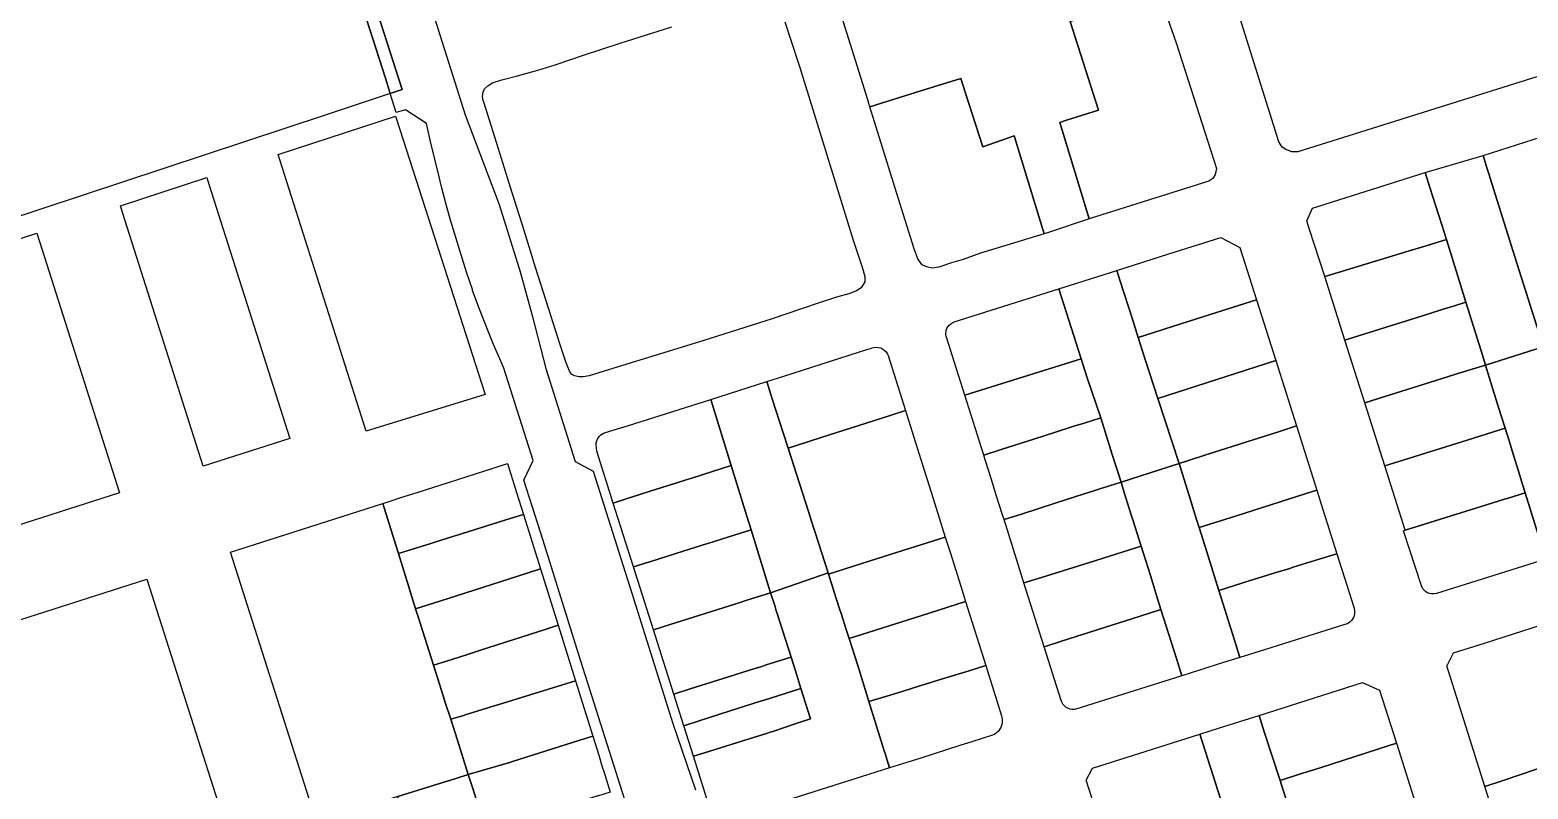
# Model space of a CAD drawing. Header units: metres. Extents: x 3 to 1005126, y 39 to 4383651.
# Drawn here: x 492759.1 to 493006, y 4356981.9 to 4357106.9 of the extents above; entities that cross this region are included whole.
import ezdxf

# ---------------------------------------------------------------- set-up
doc = ezdxf.new("R2010")
doc.units = ezdxf.units.M
doc.header["$MEASUREMENT"] = 0
doc.layers.add('TM_Llucmajor', color=7, linetype='Continuous')

msp = doc.modelspace()

# ---------------------------------------------------------------- linework, layer by layer
at = {"layer": 'TM_Llucmajor', "linetype": 'Continuous', "flags": 128}
for points in [[(492758.23, 4357291.55), (492760.85, 4357282.96), (492768.71, 4357257.24), (492774.33, 4357238.65), (492775.63, 4357234.56), (492776.95, 4357230.26), (492779.91, 4357220.46), (492784.9, 4357204.3), (492794.33, 4357173.59), (492801.96, 4357148.94), (492809.31, 4357125.19), (492812.49, 4357115.27), (492817.71, 4357099), (492818.49, 4357096.46), (492807.94, 4357092.97), (492694.18, 4357055.38), (492691, 4357054.33), (492658.11, 4357132.18), (492623.5, 4357214.08), (492552.24, 4357382.7)], [(492751.68, 4357323.75), (492766.41, 4357276.44), (492775.98, 4357244.54), (492783.17, 4357222.24), (492783.43, 4357221.43), (492783.68, 4357220.68), (492782.03, 4357220.16), (492781.02, 4357219.83), (492820.44, 4357097.1), (492818.49, 4357096.46), (492817.71, 4357099), (492812.49, 4357115.27), (492809.31, 4357125.19), (492801.96, 4357148.94), (492794.33, 4357173.59), (492784.9, 4357204.3), (492779.91, 4357220.46), (492776.95, 4357230.26), (492775.63, 4357234.56), (492774.33, 4357238.65), (492768.71, 4357257.24), (492760.85, 4357282.96), (492758.23, 4357291.55)], [(492857.87, 4356977.81), (492849.57, 4357004), (492843.66, 4357022.79), (492840.51, 4357032.77), (492842.01, 4357035.97), (492837.2, 4357051.23), (492836.7, 4357052.34), (492835.51, 4357055.09), (492834.37, 4357057.86), (492833.27, 4357060.65), (492833.06, 4357061.2), (492832.05, 4357064.02), (492832.01, 4357064.16), (492831.06, 4357067.01), (492830.15, 4357069.87), (492829.27, 4357072.73), (492828.41, 4357075.61), (492827.69, 4357078.19), (492826.94, 4357081.1), (492826.54, 4357082.75), (492825.83, 4357085.66), (492825.13, 4357088.58), (492824.44, 4357091.5), (492821.01, 4357093.8), (492819.47, 4357093.31), (492818.49, 4357096.46), (492818.49, 4357096.46), (492820.44, 4357097.1), (492781.02, 4357219.83)], [(492930.52, 4357108.35), (492935.21, 4357093.74), (492929.92, 4357092.05), (492928.82, 4357091.71), (492933.69, 4357075.83), (492927.11, 4357073.61), (492926.25, 4357073.35), (492921.35, 4357089.33), (492921.31, 4357089.51), (492916.17, 4357087.7), (492913.25, 4357096.68), (492912.51, 4357098.95), (492905.93, 4357096.9), (492897.53, 4357094.28), (492897.53, 4357094.28), (492897.36, 4357094.83), (492897.17, 4357095.44), (492891.46, 4357113.73)], [(492825.33, 4357110.3), (492830.8, 4357092.97), (492836.42, 4357078.16), (492839.97, 4357066.91), (492841.88, 4357059.89), (492844.1, 4357051.15), (492848.93, 4357035.84), (492851.93, 4357034.22), (492858.28, 4357014.15), (492865.03, 4356992.68), (492868.81, 4356981.72)], [(492883.51, 4357108.3), (492884.4, 4357105.59), (492885.99, 4357100.73), (492889.08, 4357090.81), (492894.79, 4357072.29), (492896.3, 4357067.68), (492896.7, 4357066.32), (492896.71, 4357065.42), (492896.1, 4357064.47), (492895.34, 4357063.95), (492894.05, 4357063.43), (492892.01, 4357062.88), (492888.99, 4357061.9), (492881.41, 4357059.36), (492869.97, 4357055.72), (492856.06, 4357051.45), (492851.26, 4357049.96), (492850.29, 4357049.76), (492849.6, 4357049.76), (492848.85, 4357049.95), (492848.43, 4357050.17), (492848.05, 4357050.63), (492847.49, 4357052.09), (492846.51, 4357055.03), (492844.55, 4357061.07), (492842.44, 4357067.8), (492840.55, 4357073.87), (492838.31, 4357081), (492835.76, 4357089.08), (492833.9, 4357095.01), (492833.8, 4357095.32), (492833.7, 4357095.9), (492833.72, 4357096.42), (492833.82, 4357096.9), (492834.05, 4357097.29), (492834.54, 4357097.74), (492835.32, 4357098.21), (492836.86, 4357098.69), (492839.45, 4357099.39), (492842.82, 4357100.3), (492845.64, 4357101.18), (492850.31, 4357102.8), (492856.37, 4357104.78), (492859.52, 4357105.77), (492864.91, 4357107.47)], [(492871.56, 4356977.44), (492868.45, 4356987.26), (492870.99, 4356988.05), (492871.17, 4356988.11), (492877.49, 4356990.08), (492880.48, 4356991.01), (492881.09, 4356991.22), (492881.54, 4356991.37), (492885.52, 4356992.72), (492887.72, 4356993.41), (492886.16, 4356998.42), (492885.48, 4357000.6), (492884.53, 4357003.61), (492882.25, 4357010.81), (492882.11, 4357011.24), (492881.84, 4357012.08), (492881.17, 4357014.2), (492887.05, 4357016.25), (492890.64, 4357017.5), (492890.71, 4357017.27), (492891.25, 4357015.59), (492891.66, 4357014.31), (492892.54, 4357011.58), (492892.73, 4357010.97), (492893.69, 4357007.98), (492894.11, 4357006.68), (492895.1, 4357003.6), (492895.76, 4357001.48), (492897.38, 4356996.27), (492899.89, 4356988.18), (492899.98, 4356987.9), (492900.78, 4356985.33), (492900.78, 4356985.33), (492873.25, 4356976.6)], [(493010.49, 4356986.16), (493001.59, 4356983.18), (492998.9, 4356982.28), (492992.94, 4357001.1), (492992.94, 4357001.1), (492992.61, 4357002.12), (492993.74, 4357004.3), (492998.81, 4357005.91), (493003.61, 4357007.43), (493008.05, 4357008.84)]]:
    msp.add_lwpolyline(points, dxfattribs=at)
for points in [[(492952.82, 4357135.47), (493017.52, 4357155.79), (493018.53, 4357155.78), (493019.42, 4357155.47), (493020.13, 4357154.93), (493020.63, 4357154.16), (493034.47, 4357110.32), (493034.39, 4357109.33), (493034.09, 4357108.51), (493033.63, 4357107.81), (493032.83, 4357107.18), (492968.07, 4357086.84), (492967.08, 4357086.84), (492966.11, 4357087.22), (492965.48, 4357087.64), (492964.94, 4357088.48), (492951.18, 4357132.33), (492951.25, 4357133.32), (492951.52, 4357134.18), (492952.05, 4357134.91), (492952.82, 4357135.47)], [(492933.69, 4357075.83), (492928.82, 4357091.71), (492929.92, 4357092.05), (492935.21, 4357093.74), (492930.52, 4357108.35), (492936.78, 4357110.33), (492945.15, 4357112.98), (492948.01, 4357104.84), (492954.68, 4357084.09), (492954.45, 4357083.1), (492954.06, 4357082.45), (492953.39, 4357082.02), (492933.69, 4357075.83)], [(492905.93, 4357068.52), (492905.43, 4357069.2), (492904.84, 4357070.85), (492902.75, 4357077.54), (492902.48, 4357078.4), (492897.53, 4357094.28), (492905.93, 4357096.9), (492912.51, 4357098.95), (492913.25, 4357096.68), (492916.17, 4357087.7), (492921.31, 4357089.51), (492921.35, 4357089.33), (492926.25, 4357073.35), (492918.1, 4357070.85), (492915.77, 4357070.15), (492912.91, 4357069.12), (492910.98, 4357068.54), (492908.91, 4357067.87), (492907.79, 4357067.71), (492906.88, 4357067.91), (492906.15, 4357068.22), (492905.93, 4357068.52)], [(492819.56, 4357092.06), (492834.14, 4357046.87), (492814.52, 4357040.84), (492800.3, 4357085.52), (492800.01, 4357086.43), (492819.34, 4357092.73), (492819.56, 4357092.06)], [(492999.51, 4357083.4), (492999.35, 4357083.91), (492998.61, 4357086.26), (493008.25, 4357089.35), (493009.01, 4357086.94), (493009.15, 4357086.49), (493010.85, 4357081.05), (493010.88, 4357080.96), (493012.59, 4357075.51), (493017.4, 4357060.17), (493018.17, 4357057.72), (493008.51, 4357054.7), (493007.76, 4357057.08), (493003.84, 4357069.56), (493001.22, 4357077.93), (492999.51, 4357083.4)], [(492989.84, 4357080.96), (492989.05, 4357083.44), (492998.61, 4357086.26), (492999.35, 4357083.91), (492999.51, 4357083.4), (493001.22, 4357077.93), (493003.84, 4357069.56), (493007.76, 4357057.08), (493008.51, 4357054.7), (492998.99, 4357051.73), (492998.27, 4357054.05), (492995.77, 4357062.09), (492994.88, 4357064.95), (492992.58, 4357072.41), (492991.81, 4357074.81), (492989.84, 4357080.96)], [(492788.6, 4357081.54), (492801.93, 4357039.64), (492787.64, 4357035.07), (492774.39, 4357076.72), (492774, 4357077.95), (492788.26, 4357082.6), (492788.6, 4357081.54)], [(492972.52, 4357066.3), (492969.95, 4357074.2), (492969.54, 4357075.46), (492970.48, 4357077.57), (492989.05, 4357083.44), (492989.84, 4357080.96), (492991.81, 4357074.81), (492992.58, 4357072.41), (492990.99, 4357071.92), (492989.23, 4357071.39), (492988.84, 4357071.27), (492986.27, 4357070.48), (492974.73, 4357066.97), (492972.52, 4357066.3)], [(492760.66, 4357072.06), (492773.83, 4357030.65), (492709.99, 4357010.21), (492693.91, 4357049.39), (492693.02, 4357051.56), (492760.21, 4357073.46), (492760.66, 4357072.06)], [(492938.8, 4357065.55), (492938.24, 4357067.32), (492946.81, 4357070.04), (492955.37, 4357072.76), (492958.52, 4357071.11), (492961.25, 4357062.47), (492958.28, 4357061.53), (492947.57, 4357058.13), (492944.14, 4357057.04), (492941.75, 4357056.28), (492940.8, 4357059.28), (492938.8, 4357065.55)], [(492975.83, 4357055.83), (492972.52, 4357066.3), (492974.73, 4357066.97), (492986.27, 4357070.48), (492988.84, 4357071.27), (492989.23, 4357071.39), (492990.99, 4357071.92), (492992.58, 4357072.41), (492994.88, 4357064.95), (492995.77, 4357062.09), (492993.7, 4357061.44), (492992.04, 4357060.92), (492989.5, 4357060.12), (492978.07, 4357056.53), (492975.83, 4357055.83)], [(492932.35, 4357052.73), (492928.68, 4357064.29), (492938.24, 4357067.32), (492938.8, 4357065.55), (492940.8, 4357059.28), (492941.75, 4357056.28), (492942.91, 4357052.63), (492944.99, 4357046.23), (492948.48, 4357035.49), (492938.92, 4357032.43), (492937.49, 4357036.97), (492935.58, 4357043.05), (492933.34, 4357049.6), (492932.35, 4357052.73)], [(492913.17, 4357046.74), (492911.46, 4357052.15), (492910.14, 4357056.31), (492910.1, 4357056.48), (492910.06, 4357056.72), (492910.05, 4357057), (492910.08, 4357057.25), (492910.13, 4357057.48), (492910.23, 4357057.75), (492910.39, 4357058.04), (492910.6, 4357058.3), (492910.88, 4357058.54), (492911.18, 4357058.72), (492911.44, 4357058.82), (492928.68, 4357064.29), (492932.35, 4357052.73), (492913.17, 4357046.74)], [(492944.99, 4357046.23), (492942.91, 4357052.63), (492941.75, 4357056.28), (492944.14, 4357057.04), (492947.57, 4357058.13), (492958.28, 4357061.53), (492961.25, 4357062.47), (492964.42, 4357052.46), (492944.99, 4357046.23)], [(492979.1, 4357045.52), (492975.83, 4357055.83), (492978.07, 4357056.53), (492989.5, 4357060.12), (492992.04, 4357060.92), (492993.7, 4357061.44), (492995.77, 4357062.09), (492998.27, 4357054.05), (492998.99, 4357051.73), (492994.43, 4357050.32), (492992.73, 4357049.78), (492991.85, 4357049.5), (492981.37, 4357046.23), (492979.1, 4357045.52)], [(492881.45, 4357046.16), (492880.54, 4357048.99), (492883.34, 4357049.89), (492897.17, 4357054.33), (492897.61, 4357054.47), (492897.92, 4357054.58), (492898.16, 4357054.64), (492898.54, 4357054.67), (492898.92, 4357054.64), (492899.3, 4357054.54), (492899.6, 4357054.4), (492899.89, 4357054.2), (492900.14, 4357053.96), (492900.28, 4357053.77), (492900.43, 4357053.53), (492900.53, 4357053.3), (492903.39, 4357044.22), (492900.69, 4357043.35), (492889.5, 4357039.76), (492885.61, 4357038.52), (492884.06, 4357038.02), (492883.25, 4357040.54), (492881.45, 4357046.16)], [(493000.23, 4357047.76), (492998.99, 4357051.73), (493008.51, 4357054.7), (493009.72, 4357050.79), (493011.23, 4357045.97), (493012.23, 4357042.77), (493012.65, 4357041.44), (493015.4, 4357032.69), (493017.66, 4357025.46), (493018.51, 4357022.76), (493015.22, 4357021.72), (493012.25, 4357020.78), (493008.94, 4357019.74), (493005.54, 4357030.69), (493004.94, 4357032.61), (493004.82, 4357032.98), (493003.22, 4357038.14), (493002.93, 4357039.07), (493002.24, 4357041.3), (493001.55, 4357043.52), (493000.23, 4357047.76)], [(492916.29, 4357036.87), (492913.17, 4357046.74), (492932.35, 4357052.73), (492933.34, 4357049.6), (492935.58, 4357043.05), (492932.83, 4357042.17), (492931.15, 4357041.63), (492927.96, 4357040.61), (492924.74, 4357039.58), (492919.16, 4357037.79), (492916.29, 4357036.87)], [(492948.48, 4357035.49), (492944.99, 4357046.23), (492964.42, 4357052.46), (492967.83, 4357041.68), (492964.88, 4357040.74), (492954.12, 4357037.29), (492948.48, 4357035.49)], [(492982.39, 4357035.13), (492979.1, 4357045.52), (492981.37, 4357046.23), (492991.85, 4357049.5), (492992.73, 4357049.78), (492994.43, 4357050.32), (492998.99, 4357051.73), (493000.23, 4357047.76), (493001.55, 4357043.52), (493002.24, 4357041.3), (492995.1, 4357039.08), (492984.69, 4357035.84), (492982.39, 4357035.13)], [(492874.68, 4357035.15), (492871.29, 4357046.07), (492880.54, 4357048.99), (492881.45, 4357046.16), (492883.25, 4357040.54), (492884.06, 4357038.02), (492887.36, 4357027.73), (492888.25, 4357024.95), (492888.51, 4357024.13), (492890.64, 4357017.5), (492887.05, 4357016.25), (492881.17, 4357014.2), (492877.95, 4357024.59), (492877.26, 4357026.82), (492874.68, 4357035.15)], [(492855.23, 4357028.99), (492852.53, 4357037.51), (492852.39, 4357038.61), (492852.43, 4357038.92), (492852.51, 4357039.23), (492852.63, 4357039.5), (492852.91, 4357039.93), (492853.15, 4357040.18), (492853.36, 4357040.34), (492853.61, 4357040.49), (492854.83, 4357040.87), (492857.57, 4357041.73), (492871.29, 4357046.07), (492874.68, 4357035.15), (492868.17, 4357033.09), (492867.43, 4357032.86), (492865.54, 4357032.26), (492863.24, 4357031.53), (492861.48, 4357030.97), (492858.1, 4357029.9), (492857.86, 4357029.82), (492855.23, 4357028.99)], [(492888.51, 4357024.13), (492888.25, 4357024.95), (492887.36, 4357027.73), (492884.06, 4357038.02), (492885.61, 4357038.52), (492889.5, 4357039.76), (492900.69, 4357043.35), (492903.39, 4357044.22), (492904.45, 4357040.88), (492905.93, 4357036.18), (492907.96, 4357029.73), (492909.96, 4357023.39), (492905.93, 4357022.12), (492903.1, 4357021.22), (492897.41, 4357019.42), (492896.22, 4357019.04), (492890.71, 4357017.27), (492890.64, 4357017.5), (492888.51, 4357024.13)], [(492916.53, 4357036.11), (492916.29, 4357036.87), (492919.16, 4357037.79), (492924.74, 4357039.58), (492927.96, 4357040.61), (492931.15, 4357041.63), (492932.83, 4357042.17), (492935.58, 4357043.05), (492937.49, 4357036.97), (492938.92, 4357032.43), (492936.12, 4357031.54), (492935.6, 4357031.37), (492934.43, 4357030.99), (492932.67, 4357030.43), (492931.32, 4357030), (492928.23, 4357029.01), (492922.5, 4357027.18), (492919.64, 4357026.27), (492919.4, 4357027.03), (492918.37, 4357030.27), (492917.56, 4357032.87), (492916.53, 4357036.11)], [(492950.08, 4357030.37), (492948.48, 4357035.49), (492954.12, 4357037.29), (492964.88, 4357040.74), (492967.83, 4357041.68), (492971.17, 4357031.13), (492968.25, 4357030.19), (492957.96, 4357026.9), (492951.79, 4357024.93), (492951.36, 4357026.27), (492950.08, 4357030.37)], [(492985.75, 4357024.5), (492982.39, 4357035.13), (492984.69, 4357035.84), (492995.1, 4357039.08), (493002.24, 4357041.3), (493002.93, 4357039.07), (493003.22, 4357038.14), (493004.82, 4357032.98), (493004.94, 4357032.61), (493005.54, 4357030.69), (493002.58, 4357029.76), (493002.29, 4357029.67), (493001.08, 4357029.29), (492988.08, 4357025.23), (492985.75, 4357024.5)], [(492819.81, 4357020.67), (492819.38, 4357022.04), (492817.23, 4357028.92), (492818.49, 4357029.32), (492820.06, 4357029.82), (492823.06, 4357030.78), (492826.72, 4357031.95), (492835.62, 4357034.8), (492837.81, 4357035.5), (492838.91, 4357031.98), (492839.3, 4357030.74), (492840.43, 4357027.12), (492838.25, 4357026.44), (492829.34, 4357023.65), (492828.93, 4357023.52), (492825.65, 4357022.5), (492825.14, 4357022.34), (492821.28, 4357021.13), (492820.9, 4357021.01), (492819.81, 4357020.67)], [(492858.56, 4357018.46), (492855.23, 4357028.99), (492857.86, 4357029.82), (492858.1, 4357029.9), (492861.48, 4357030.97), (492863.24, 4357031.53), (492865.54, 4357032.26), (492867.43, 4357032.86), (492868.17, 4357033.09), (492874.68, 4357035.15), (492877.26, 4357026.82), (492877.95, 4357024.59), (492874.28, 4357023.43), (492871.51, 4357022.55), (492870.77, 4357022.31), (492866.58, 4357020.99), (492861.42, 4357019.36), (492861.19, 4357019.29), (492858.56, 4357018.46)], [(492940.56, 4357027.19), (492939.46, 4357030.7), (492938.92, 4357032.43), (492948.48, 4357035.49), (492950.08, 4357030.37), (492951.36, 4357026.27), (492951.79, 4357024.93), (492953.04, 4357020.93), (492955.02, 4357014.59), (492957.6, 4357006.37), (492958.49, 4357003.53), (492955.83, 4357002.69), (492948.94, 4357000.52), (492948.05, 4357003.36), (492945.5, 4357011.46), (492944.79, 4357013.74), (492944.66, 4357014.16), (492943.76, 4357017.02), (492942.24, 4357021.86), (492942.18, 4357022.04), (492940.92, 4357026.04), (492940.56, 4357027.19)], [(492921.98, 4357018.86), (492919.64, 4357026.27), (492922.5, 4357027.18), (492928.23, 4357029.01), (492931.32, 4357030), (492932.67, 4357030.43), (492934.43, 4357030.99), (492935.6, 4357031.37), (492936.12, 4357031.54), (492938.92, 4357032.43), (492939.46, 4357030.7), (492940.56, 4357027.19), (492940.92, 4357026.04), (492942.18, 4357022.04), (492942.24, 4357021.86), (492935.99, 4357019.91), (492934.58, 4357019.47), (492925.79, 4357016.74), (492922.93, 4357015.85), (492921.98, 4357018.86)], [(492953.04, 4357020.93), (492951.79, 4357024.93), (492957.96, 4357026.9), (492968.25, 4357030.19), (492971.17, 4357031.13), (492971.91, 4357028.79), (492974.49, 4357020.64), (492971.59, 4357019.75), (492967.31, 4357018.4), (492966.56, 4357018.17), (492964.46, 4357017.52), (492962.9, 4357017.04), (492960.2, 4357016.2), (492955.02, 4357014.59), (492953.04, 4357020.93)], [(493008.94, 4357019.74), (492990.93, 4357014.08), (492990.54, 4357014), (492990.11, 4357014), (492989.75, 4357014.08), (492989.44, 4357014.2), (492989.18, 4357014.35), (492988.88, 4357014.62), (492988.68, 4357014.86), (492988.43, 4357015.36), (492985.46, 4357024.41), (492985.75, 4357024.5), (492988.08, 4357025.23), (493001.08, 4357029.29), (493002.29, 4357029.67), (493002.58, 4357029.76), (493005.54, 4357030.69), (493008.94, 4357019.74)], [(492806.3, 4356976.45), (492792.16, 4357020.89), (492817.23, 4357028.92), (492819.38, 4357022.04), (492819.81, 4357020.67), (492820.26, 4357019.23), (492821.65, 4357014.79), (492822.66, 4357011.55), (492823.13, 4357010.07), (492825.61, 4357002.25), (492827.25, 4356997.08), (492827.55, 4356996.12), (492828.44, 4356993.35), (492829.48, 4356990.07), (492831.33, 4356984.26), (492829.29, 4356983.62), (492823.08, 4356981.67), (492819.75, 4356980.62), (492814.89, 4356979.11), (492808.37, 4356977.08), (492806.82, 4356976.61), (492806.3, 4356976.45)], [(492822.66, 4357011.55), (492821.65, 4357014.79), (492820.26, 4357019.23), (492819.81, 4357020.67), (492820.9, 4357021.01), (492821.28, 4357021.13), (492825.14, 4357022.34), (492825.65, 4357022.5), (492828.93, 4357023.52), (492829.34, 4357023.65), (492838.25, 4357026.44), (492840.43, 4357027.12), (492843.24, 4357018.14), (492841.07, 4357017.45), (492828.04, 4357013.27), (492822.66, 4357011.55)], [(492861.85, 4357008.08), (492858.56, 4357018.46), (492861.19, 4357019.29), (492861.42, 4357019.36), (492866.58, 4357020.99), (492870.77, 4357022.31), (492871.51, 4357022.55), (492874.28, 4357023.43), (492877.95, 4357024.59), (492881.17, 4357014.2), (492877.95, 4357013.18), (492876.93, 4357012.86), (492876.34, 4357012.67), (492864.64, 4357008.96), (492861.85, 4357008.08)], [(492892.54, 4357011.58), (492891.66, 4357014.31), (492891.25, 4357015.59), (492890.71, 4357017.27), (492896.22, 4357019.04), (492897.41, 4357019.42), (492903.1, 4357021.22), (492905.93, 4357022.12), (492909.96, 4357023.39), (492910.75, 4357020.88), (492912.51, 4357015.29), (492913.31, 4357012.75), (492905.93, 4357010.41), (492899.5, 4357008.38), (492894.11, 4357006.68), (492893.69, 4357007.98), (492892.73, 4357010.97), (492892.54, 4357011.58)], [(492926.27, 4357005.32), (492922.93, 4357015.85), (492925.79, 4357016.74), (492934.58, 4357019.47), (492935.99, 4357019.91), (492942.24, 4357021.86), (492943.76, 4357017.02), (492944.66, 4357014.16), (492944.79, 4357013.74), (492945.5, 4357011.46), (492942.1, 4357010.37), (492929.13, 4357006.23), (492926.27, 4357005.32)], [(492957.6, 4357006.37), (492955.02, 4357014.59), (492960.2, 4357016.2), (492962.9, 4357017.04), (492964.46, 4357017.52), (492966.56, 4357018.17), (492967.31, 4357018.4), (492971.59, 4357019.75), (492974.49, 4357020.64), (492977.33, 4357011.65), (492977.42, 4357011.14), (492977.4, 4357010.72), (492977.28, 4357010.24), (492977.13, 4357009.94), (492976.92, 4357009.64), (492976.64, 4357009.37), (492976.24, 4357009.11), (492975.82, 4357008.95), (492961.71, 4357004.55), (492958.49, 4357003.53), (492957.6, 4357006.37)], [(492792.47, 4356972.07), (492791.62, 4356971.8), (492789.68, 4356971.2), (492786.02, 4356970.05), (492782.84, 4356969.06), (492771.33, 4356965.36), (492762.44, 4356962.59), (492759.89, 4356961.8), (492755.22, 4356960.33), (492750.48, 4356958.84), (492748.44, 4356958.2), (492746.5, 4356957.59), (492733.41, 4356953.48), (492723.89, 4356976.35), (492715.66, 4356996.41), (492778.34, 4357016.47), (492792.45, 4356972.15), (492792.47, 4356972.07)], [(492825.61, 4357002.25), (492823.13, 4357010.07), (492822.66, 4357011.55), (492828.04, 4357013.27), (492841.07, 4357017.45), (492843.24, 4357018.14), (492846.14, 4357008.84), (492843.99, 4357008.15), (492833.36, 4357004.74), (492830.86, 4357003.94), (492829.81, 4357003.6), (492827.74, 4357002.93), (492825.61, 4357002.25)], [(492865.21, 4356997.49), (492861.85, 4357008.08), (492864.64, 4357008.96), (492876.34, 4357012.67), (492876.93, 4357012.86), (492877.95, 4357013.18), (492881.17, 4357014.2), (492881.84, 4357012.08), (492882.11, 4357011.24), (492882.25, 4357010.81), (492884.53, 4357003.61), (492881.3, 4357002.59), (492880.29, 4357002.27), (492879.7, 4357002.08), (492877.84, 4357001.49), (492874.24, 4357000.35), (492867.93, 4356998.35), (492865.21, 4356997.49)], [(492895.1, 4357003.6), (492894.11, 4357006.68), (492899.5, 4357008.38), (492905.93, 4357010.41), (492913.31, 4357012.75), (492916.63, 4357002.21), (492913.89, 4357001.36), (492908.94, 4356999.83), (492906.69, 4356999.14), (492905.93, 4356998.91), (492903, 4356998), (492900.86, 4356997.34), (492897.38, 4356996.27), (492895.76, 4357001.48), (492895.1, 4357003.6)], [(492948.94, 4357000.52), (492931.48, 4356995.02), (492931.27, 4356994.99), (492930.79, 4356994.99), (492930.56, 4356995.03), (492930.28, 4356995.12), (492929.89, 4356995.32), (492929.56, 4356995.6), (492929.35, 4356995.86), (492929.21, 4356996.08), (492929.09, 4356996.35), (492929.02, 4356996.61), (492926.27, 4357005.32), (492929.13, 4357006.23), (492942.1, 4357010.37), (492945.5, 4357011.46), (492948.05, 4357003.36), (492948.94, 4357000.52)], [(492828.44, 4356993.35), (492827.55, 4356996.12), (492827.25, 4356997.08), (492825.61, 4357002.25), (492827.74, 4357002.93), (492829.81, 4357003.6), (492830.86, 4357003.94), (492833.36, 4357004.74), (492843.99, 4357008.15), (492846.14, 4357008.84), (492849, 4356999.69), (492846.86, 4356999.03), (492836.21, 4356995.74), (492835.61, 4356995.56), (492833.68, 4356994.96), (492830.85, 4356994.09), (492830.75, 4356994.06), (492828.44, 4356993.35)], [(492866.86, 4356992.27), (492865.21, 4356997.49), (492867.93, 4356998.35), (492874.24, 4357000.35), (492877.84, 4357001.49), (492879.7, 4357002.08), (492880.29, 4357002.27), (492881.3, 4357002.59), (492884.53, 4357003.61), (492885.48, 4357000.6), (492886.16, 4356998.42), (492881.14, 4356996.84), (492879.93, 4356996.46), (492879.48, 4356996.32), (492875.88, 4356995.18), (492869.58, 4356993.13), (492866.86, 4356992.27)], [(492899.89, 4356988.18), (492897.38, 4356996.27), (492900.86, 4356997.34), (492903, 4356998), (492905.93, 4356998.91), (492906.69, 4356999.14), (492908.94, 4356999.83), (492913.89, 4357001.36), (492916.63, 4357002.21), (492919.24, 4356993.94), (492919.3, 4356993.73), (492919.35, 4356993.4), (492919.36, 4356993.08), (492919.32, 4356992.67), (492919.23, 4356992.31), (492919.09, 4356991.98), (492918.91, 4356991.67), (492918.67, 4356991.37), (492918.4, 4356991.12), (492918.1, 4356990.91), (492917.75, 4356990.73), (492914.31, 4356989.64), (492912.35, 4356989.01), (492905.93, 4356986.97), (492904.33, 4356986.46), (492900.78, 4356985.33), (492899.98, 4356987.9), (492899.89, 4356988.18)], [(492831.33, 4356984.26), (492829.48, 4356990.07), (492828.44, 4356993.35), (492830.75, 4356994.06), (492830.85, 4356994.09), (492833.68, 4356994.96), (492835.61, 4356995.56), (492836.21, 4356995.74), (492846.86, 4356999.03), (492849, 4356999.69), (492851.85, 4356990.58), (492849.72, 4356989.9), (492838.65, 4356986.4), (492838.16, 4356986.24), (492837.21, 4356985.94), (492836.25, 4356985.67), (492831.33, 4356984.26)], [(492962.59, 4356991.15), (492961.67, 4356994), (492978.72, 4356999.42), (492981.55, 4356998.17), (492984.33, 4356989.4), (492981.39, 4356988.46), (492971.77, 4356985.38), (492968.36, 4356984.29), (492965.13, 4356983.26), (492962.59, 4356991.15)], [(492868.45, 4356987.26), (492866.86, 4356992.27), (492869.58, 4356993.13), (492875.88, 4356995.18), (492879.48, 4356996.32), (492879.93, 4356996.46), (492881.14, 4356996.84), (492886.16, 4356998.42), (492887.72, 4356993.41), (492885.52, 4356992.72), (492881.54, 4356991.37), (492881.09, 4356991.22), (492880.48, 4356991.01), (492877.49, 4356990.08), (492871.17, 4356988.11), (492870.99, 4356988.05), (492868.45, 4356987.26)], [(492952.82, 4356988.01), (492951.89, 4356990.9), (492955.01, 4356991.89), (492958.53, 4356993.01), (492961.67, 4356994), (492962.59, 4356991.15), (492965.13, 4356983.26), (492965.65, 4356981.65), (492965.79, 4356981.2), (492966.36, 4356979.41), (492968.15, 4356973.86), (492968.67, 4356972.23), (492971.19, 4356964.38), (492972.07, 4356961.64), (492962.34, 4356958.57), (492961.47, 4356961.26), (492959.85, 4356966.28), (492958.86, 4356969.35), (492958.42, 4356970.71), (492958.03, 4356971.9), (492955.89, 4356978.52), (492955.34, 4356980.24), (492952.82, 4356988.01)], [(492833.01, 4356978.96), (492832.01, 4356982.1), (492831.33, 4356984.26), (492836.25, 4356985.67), (492837.21, 4356985.94), (492838.16, 4356986.24), (492838.65, 4356986.4), (492849.72, 4356989.9), (492851.85, 4356990.58), (492852.83, 4356987.46), (492853.37, 4356985.71), (492853.73, 4356984.58), (492854.73, 4356981.37), (492852.62, 4356980.7), (492852.52, 4356980.67), (492844.57, 4356978.19), (492843.98, 4356978.01), (492842.88, 4356977.66), (492841.55, 4356977.24), (492840.31, 4356976.85), (492839.16, 4356976.49), (492834.28, 4356974.96), (492833.43, 4356977.64), (492833.01, 4356978.96)], [(492936.14, 4356974.1), (492933.19, 4356983.33), (492934.24, 4356985.29), (492951.89, 4356990.9), (492952.82, 4356988.01), (492955.34, 4356980.24), (492947.49, 4356977.73), (492938.89, 4356974.98), (492936.14, 4356974.1)], [(492965.65, 4356981.65), (492965.13, 4356983.26), (492968.36, 4356984.29), (492971.77, 4356985.38), (492981.39, 4356988.46), (492984.33, 4356989.4), (492987.81, 4356978.45), (492984.9, 4356977.5), (492975.34, 4356974.4), (492968.67, 4356972.23), (492968.15, 4356973.86), (492966.36, 4356979.41), (492965.79, 4356981.2), (492965.65, 4356981.65)], [(493022.47, 4356978.03), (493004.33, 4356972.3), (493001.69, 4356973.46), (492998.9, 4356982.28), (493001.59, 4356983.18), (493010.49, 4356986.16), (493018.81, 4356988.95), (493021.74, 4356980.22), (493022.47, 4356978.03)], [(492821.83, 4356974.09), (492819.75, 4356980.62), (492823.08, 4356981.67), (492829.29, 4356983.62), (492831.33, 4356984.26), (492832.01, 4356982.1), (492833.01, 4356978.96), (492833.43, 4356977.64), (492834.28, 4356974.96), (492836.46, 4356968.1), (492836.5, 4356967.98), (492837.34, 4356965.33), (492825.78, 4356961.68), (492824.9, 4356964.43), (492821.83, 4356974.09)]]:
    msp.add_lwpolyline(points, close=True, dxfattribs=at)

doc.saveas('drawing.dxf')
